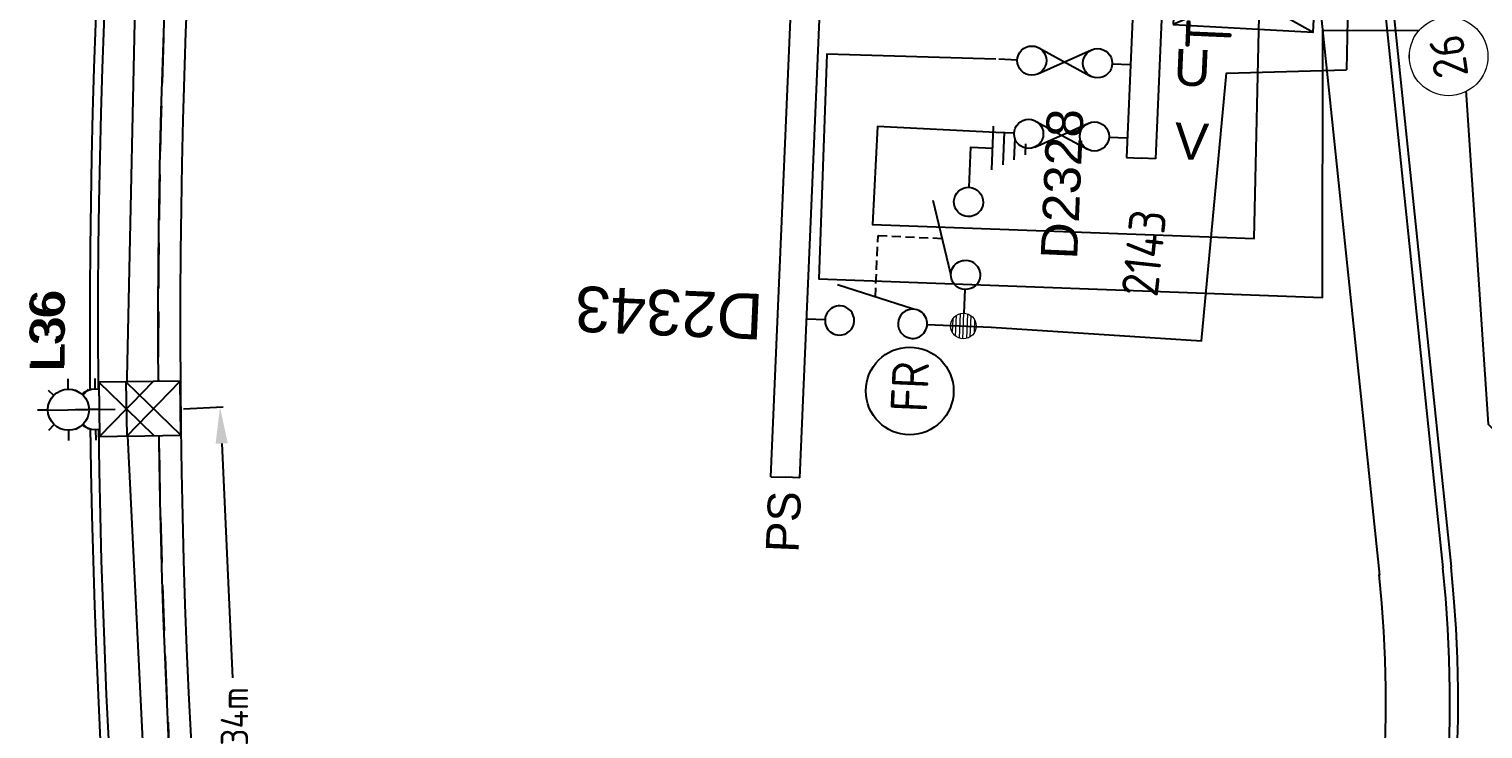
# Model space of a CAD drawing. Extents: x 294483 to 298733, y 6233899 to 6239242.
# Drawn here: x 296287 to 296366.6, y 6236632.6 to 6236670.9 of the extents above; entities that cross this region are included whole.
import ezdxf
from ezdxf.enums import TextEntityAlignment as Align

# ---------------------------------------------------------------- set-up
doc = ezdxf.new("R2010")
doc.units = 0
doc.header["$PDSIZE"] = -5
for name, pattern in [('A', [0]), ('CENTERX2', [4, 2.5, -0.5, 0.5, -0.5]), ('DASHED', [0.75, 0.5, -0.25])]:
    doc.linetypes.add(name, pattern=pattern)
for name, color, linetype in [('_USER_SITEPLAN', 7, 'Continuous'), ('_User_SLCP', 6, 'Continuous'), ('Equip_HV_NEW', 2, 'Continuous'), ('Equip_LV_NEW', 2, 'Continuous'), ('Equip_SP_SL_NEW', 2, 'Continuous'), ('Mains_HV_NEW_U72', 2, 'Continuous'), ('Mains_LV_NEW_T84', 2, 'Continuous'), ('Mains_SL_NEW_C57', 2, 'Continuous'), ('Notes', 7, 'Continuous'), ('Notes_SP_NEW', 2, 'Continuous'), ('Sub_LV_NEW', 2, 'Continuous'), ('Sub_SP_NEW', 2, 'Continuous'), ('SupportsOH_SP_TR_HV_LV_SL_EXT', 7, 'Continuous'), ('SupportsUG_SP_LV_SL_NEW', 2, 'Continuous'), ('Trench_SP_NEW', 2, 'Continuous')]:
    doc.layers.add(name, color=color, linetype=linetype)
doc.styles.add('ARIAL', font='arial.ttf', dxfattribs={"height": 2})
doc.styles.add('iecARIAL', font='arial.ttf', dxfattribs={"height": 2})
doc.styles.add('iecISOCP', font='isocp.shx')
doc.styles.add('ieISOCP', font='isocp.shx')
doc.styles.add('IESYMBOL1', font='isocp.shx')
doc.styles.add('POLE_LABEL', font='arial.ttf')
doc.styles.add('SL_LABEL', font='arial.ttf')
doc.styles.get("Standard").update_dxf_attribs({"font": 'isocp.shx'})
doc.styles.add('SWG_LABEL', font='arial.ttf', dxfattribs={"height": 2})
doc.styles.add('SWITCH_LABEL', font='arial.ttf', dxfattribs={"height": 2.5})
doc.linetypes.add('Cable 5', pattern='A,10,-1,["o",Standard,S=2,R=0,X=-1,Y=-0.7],-1e-05,["o",Standard,S=2,R=0,X=-0.2,Y=-0.7],-1.2', length=12.20001)
doc.linetypes.add('Cable New UG', pattern='A,7,-0.25,["x",Standard,S=2,R=0,X=0.2,Y=-0.8],-2.1', length=9.35)
doc.dimstyles.get("Standard").update_dxf_attribs({"dimtxt": 0.18, "dimasz": 0.18, "dimexe": 0.18, "dimexo": 0.0625, "dimgap": 0.09, "dimtad": 0, "dimtih": 1, "dimtoh": 1, "dimdec": 4, "dimzin": 0, "dimdsep": 46, "dimtxsty": 'Standard', "dimcen": 0.09, "dimadec": 0, "dimazin": 0, "dimtfac": 1, "dimtdec": 4, "dimtofl": 0, "dimtmove": 0, "dimatfit": 3, "dimfxl": 1, "dimtolj": 1, "dimtzin": 0, "dimarcsym": 0})

# ---------------------------------------------------------------- blocks, each defined once
blk = doc.blocks.new('SUB_PADMOUNT_NEW')
for p, q in [((-3.84, 1.92), (3.84, -1.92)), ((3.84, 1.92), (-3.84, -1.92))]:
    blk.add_line(p, q)
blk.add_lwpolyline([(-3.84, -1.92), (3.84, -1.92), (3.84, 1.92), (-3.84, 1.92)], close=True)
for tag, height, flags, p in [('ASSET_NUM', 2.5, 8, (2, 2)), ('STREET_CODE', 0.2, 9, (1.5, 0)), ('NO_PHASES', 0.2, 9, (1.5, -0.2)), ('OPERATING_VOLTAGE', 0.2, 9, (1.5, -0.4)), ('ORIENTATION', 0.2, 9, (1.5, -0.6)), ('OWNED_BY', 0.2, 9, (1.5, -0.8)), ('SECONDARY_VOLTAGE', 0.2, 9, (1.5, -1.6)), ('OPERATED_BY', 0.2, 9, (1.5, -1)), ('MAINTAINED_BY', 0.2, 9, (1.5, -1.2)), ('CONSTRUCTED_VOLTAGE', 0.2, 9, (1.5, -1.4)), ('STATE', 0.2, 9, (1.5, -1.8)), ('SUBSTATION_TYPE', 0.2, 9, (1.5, -2.2)), ('PARENT', 0.2, 9, (1.5, -2)), ('USAGE', 0.2, 9, (1.5, -2.4)), ('SUBURB', 0.2, 9, (1.5, -2.8)), ('STREETNAME', 0.2, 9, (1.5, -3)), ('LEGEND', 0.2, 9, (1.5, -2.6)), ('LOCATION', 0.2, 9, (1.5, -3.2)), ('Z', 0.2, 1, (1.5, -3.6)), ('NOTES', 0.2, 9, (1.5, -3.4))]:
    blk.add_attdef(tag, text='', height=height, dxfattribs=dict(flags=flags)).set_placement(p, align=Align.MIDDLE_LEFT)
blk = doc.blocks.new('LV_UG_DFUSE_CLOSED_NEW')
for points in [[(1, 0), (0, 0)], [(5.04, 0.726), (2.156, -0.717)], [(5.049, -0.707), (2.156, 0.717)], [(6.2, 0.013), (7.2, 0.013)]]:
    blk.add_lwpolyline(points)
for centre in [(1.8, 0), (5.4, 0.011)]:
    blk.add_circle(centre, 0.8)
for tag, flags, p in [('ACTUAL_STATUS', 9, (1.5, 0)), ('CONSTRUCTED_VOLTAGE', 9, (1.5, -0.2)), ('NO_PHASES', 9, (1.5, -0.4)), ('OPERATED_BY', 9, (1.5, -0.6)), ('MAINTAINED_BY', 9, (1.5, -0.8)), ('STATE', 9, (1.5, -1.6)), ('OWNED_BY', 9, (1.5, -1)), ('OPERATING_VOLTAGE', 9, (1.5, -1.2)), ('ORIENTATION', 9, (1.5, -1.4)), ('SWITCH_TYPE', 9, (1.5, -1.8)), ('Z', 1, (1.5, -2.4)), ('USAGE', 9, (1.5, -2)), ('NOTES', 9, (1.5, -2.2))]:
    blk.add_attdef(tag, text='', height=0.2, dxfattribs=dict(flags=flags)).set_placement(p, align=Align.MIDDLE_LEFT)
blk = doc.blocks.new('*U8')
at = {"layer": 'Sub_LV_NEW'}
for p, q in [((-1.6, 0), (-1.6, 19.483)), ((-1.6, 19.483), (-0.8, 19.483)), ((0, 19.483), (-0.8, 19.483)), ((0, 0), (0, 19.483)), ((-1.6, 0), (-0.8, 0)), ((0, 0), (-0.8, 0))]:
    blk.add_line(p, q, dxfattribs=at)
blk = doc.blocks.new('*U15')
blk.add_line((0, 0), (0, 0))
for tag, p, flags in [('Z', (0, 0), 1), ('OPERATED_BY', (0, -9.61), 9)]:
    blk.add_attdef(tag, p, '', height=0.2, dxfattribs=dict(flags=flags))
at = {"style": 'SL_LABEL', "flags": 9}
blk.add_attdef('STREET_CODE', text='', height=0.2, dxfattribs=at).set_placement((0, -0.2), align=Align.MIDDLE_LEFT)
for tag, height, flags, p in [('CONSTRUCTED_VOLTAGE', 0.2, 9, (0, -0.4)), ('CONTROL_TYPE', 0.2, 9, (0, -0.6)), ('LANTERN_PURPOSE', 0.2, 9, (0, -0.8)), ('LANTERN_TYPE', 0.2, 9, (0, -1)), ('STATE', 0.2, 9, (0, -2)), ('NO_PHASES', 0.2, 9, (0, -1.2)), ('OPERATING_VOLTAGE', 0.2, 9, (0, -1.4)), ('ORIENTATION', 0.2, 9, (0, -1.6)), ('OWNED_BY', 0.2, 9, (0, -1.8)), ('USAGE', 0.2, 9, (0, -2.2)), ('LNUMBER', 2.5, 8, (1.2, -2.8)), ('CEXIST', 0.2, 9, (0, -2.4)), ('CNEW', 0.2, 9, (0, -2.6)), ('CNUMBER', 0.2, 9, (0, -2.8)), ('CREMOVE', 0.2, 9, (0, -3)), ('CREPLACE', 0.2, 9, (0, -3.2)), ('LKINGHEIGHT', 0.2, 9, (0, -3.4)), ('LBRACKET', 0.2, 9, (0, -3.6)), ('LBRACKETVOCAB', 0.2, 9, (0, -3.8)), ('LCATEGORY', 0.2, 9, (0, -4)), ('LCHARGE1', 0.2, 9, (0, -4.2)), ('LCHARGE1PERCENT', 0.2, 9, (0, -4.4)), ('LCHARGE2', 0.2, 9, (0, -4.6)), ('LCHARGE2PERCENT', 0.2, 9, (0, -4.8)), ('LCHARGE3', 0.2, 9, (0, -5)), ('LCHARGE3PERCENT', 0.2, 9, (0, -5.2)), ('LEXIST', 0.2, 9, (0, -5.4)), ('LLAMP', 0.2, 9, (0, -5.6)), ('LLAMPVOCAB', 0.2, 9, (0, -5.8)), ('LMAST', 0.2, 9, (0, -6)), ('LMASTVOCAB', 0.2, 9, (0, -6.2)), ('LNEW', 0.2, 9, (0, -6.4)), ('LANTNUMBER', 0.2, 9, (0, -6.6)), ('LOUTREACH', 0.2, 9, (0, -7)), ('LOUTREACHVOCAB', 0.2, 9, (0, -7.2)), ('LRATECODE', 0.2, 9, (0, -7.4)), ('LREMOVE', 0.2, 9, (0, -7.6)), ('LREPLACE', 0.2, 9, (0, -7.8)), ('LTYPE', 0.2, 9, (0, -8)), ('LTYPEVOCAB', 0.2, 9, (0, -8.2)), ('LEGEND', 0.2, 9, (0, -8.4)), ('SUBURB', 0.2, 9, (0, -8.6)), ('STREETNAME', 0.2, 9, (0, -8.8)), ('LOCATION', 0.2, 9, (0, -9)), ('NOTES', 0.2, 9, (0, -9.2)), ('MAINTAINED_BY', 0.2, 9, (0, -9.86))]:
    blk.add_attdef(tag, text='', height=height, dxfattribs=dict(flags=flags)).set_placement(p, align=Align.MIDDLE_LEFT)
at = {"color": 82, "lineweight": 25, "true_color": 0x23df20}
blk.add_wipeout([(0, 5.72), (-0.43, 5.65), (-0.86, 5.45), (-1.18, 5.14), (-1.35, 4.86), (-1.5, 4.22), (-1.33, 3.53), (-1.06, 3.16), (-0.61, 2.85), (0, 2.72), (0.67, 2.87), (1.06, 3.16), (1.35, 3.57), (1.5, 4.22), (1.39, 4.77), (1.06, 5.28), (0.64, 5.58)], dxfattribs=at)
for p, q in [((0, 5.72), (0, 6.47)), ((-1.46, 5.68), (-1.06, 5.28)), ((1.46, 5.68), (1.06, 5.28)), ((-2.25, 4.22), (-1.5, 4.22)), ((1.5, 4.22), (2.25, 4.22)), ((-1.46, 2.76), (-1.06, 3.16)), ((0, 0), (0, 2.72)), ((1.46, 2.76), (1.06, 3.16))]:
    blk.add_line(p, q)
blk.add_circle((0, 4.22), 1.5)
blk = doc.blocks.new('COLUMN_NEW')
for tag, height, flags, p in [('ASSET_NUM', 2.5, 8, (2, 2)), ('STREETNAME', 0.2, 9, (1.5, -2)), ('LOCATION', 0.2, 9, (1.5, -2.2)), ('NOTES', 0.2, 9, (1.5, -2.4)), ('Z', 0.2, 1, (1.5, -2.8)), ('LABEL_ALIGNMENT', 0.2, 9, (1.5, -2.6))]:
    blk.add_attdef(tag, text='', height=height, dxfattribs=dict(flags=flags)).set_placement(p, align=Align.MIDDLE_LEFT)
blk.add_wipeout([(-1.485, -1.485), (1.485, -1.485), (1.485, 1.485), (-1.485, 1.485)])
at = {"lineweight": -3}
blk.add_lwpolyline([(-1.485, -1.485), (1.485, -1.485), (1.485, 1.485), (-1.485, 1.485)], close=True, dxfattribs=at)
at = {"style": 'POLE_LABEL', "flags": 9}
blk.add_attdef('STRUCTURE_PLANT_NUMBER', text='', height=0.2, dxfattribs=at).set_placement((1.5, 0.242), align=Align.MIDDLE_LEFT)
at = {"flags": 9}
for tag, p in [('STREET_CODE', (1.5, 0)), ('COLUMN_TYPE', (1.5, -0.2)), ('OWNED_BY', (1.5, -0.4)), ('OPERATED_BY', (1.5, -0.6)), ('MAINTAINED_BY', (1.5, -0.8)), ('STATE', (1.5, -1)), ('USAGE', (1.5, -1.2)), ('LEGEND', (1.5, -1.4)), ('PARENT', (1.5, -1.6)), ('SUBURB', (1.5, -1.8))]:
    blk.add_attdef(tag, text='', height=0.2, dxfattribs=at).set_placement(p, align=Align.MIDDLE_LEFT)
blk = doc.blocks.new('DUCT_INDICATOR')
at = {"color": 7, "lineweight": 9}
blk.add_attdef('CODE', text='', height=1.8, dxfattribs=at).set_placement((-4.4, 4.91), align=Align.MIDDLE_CENTER)
at = {"color": 7, "linetype": 'Continuous'}
blk.add_wipeout([(0, 2.87), (-0.98, 2.7), (-1.6, 2.39), (-2.18, 1.88), (-2.67, 1.06), (-2.87, 0), (-2.74, -0.87), (-2.4, -1.58), (-1.97, -2.09), (-1.13, -2.64), (-0.48, -2.83), (0.75, -2.78), (1.67, -2.34), (2.39, -1.59), (2.69, -1), (2.84, -0.42), (2.87, 0), (2.82, 0.56), (2.68, 1.05), (2.49, 1.44), (2.19, 1.86), (1.81, 2.23), (1.32, 2.55), (0.85, 2.75)], dxfattribs=at)
at = {"color": 7, "lineweight": 18}
blk.add_circle((0, 0), 2.87, dxfattribs=at)
at = {"color": 7, "lineweight": 9, "flags": 1}
blk.add_attdef('Z', (0, 0), '', height=0.2, dxfattribs=at)
blk = doc.blocks.new('SWG_SIE_TRF_NOES_NEW')
for p, q in [((7.008, 0.801), (2.793, 1.949)), ((14.679, 0), (20.536, -0.004))]:
    blk.add_line(p, q)
at = {"linetype": 'DASHED'}
blk.add_lwpolyline([(4.901, 1.375), (4.901, 4.638), (12.609, 4.638)], dxfattribs=at)
for points in [[(2.998, -0.79, 1), (3.002, 0.81, 1)], [(6.998, -0.798, 1), (7.002, 0.801, 1)]]:
    blk.add_lwpolyline(points, format="xyb", close=True)
for points in [[(2.2, 0.011), (1.2, 0.011)], [(19.536, -0.753), (20.536, -0.004), (19.536, 0.747)], [(7.8, 0), (9.453, 0)]]:
    blk.add_lwpolyline(points)
at = {"flags": 1}
blk.add_attdef('Z', (0, 0), '', height=0.2, dxfattribs=at)
at = {"style": 'SWITCH_LABEL', "flags": 9}
blk.add_attdef('STREET_CODE', text='', height=0.2, dxfattribs=at).set_placement((0, -0.2), align=Align.MIDDLE_LEFT)
at = {"flags": 9}
for tag, p in [('ORIENTATION', (0, -0.4)), ('PARENT', (0, -0.6)), ('USAGE', (0, -0.8)), ('SUBURB', (0, -1)), ('STREETNAME', (0, -1.2)), ('LOCATION', (0, -1.4)), ('NOTES', (0, -1.6)), ('MAINTAINED_BY', (-0.003, -2.315)), ('OPERATED_BY', (-0.002, -2.108)), ('OWNED_BY', (0.004, -1.886))]:
    blk.add_attdef(tag, text='', height=0.2, dxfattribs=at).set_placement(p, align=Align.MIDDLE_LEFT)
blk = doc.blocks.new('SWG_FUSE_NEW')
for points in [[(1.151, 0.718), (4.044, -0.706)], [(1.16, -0.715), (4.044, 0.727)]]:
    blk.add_lwpolyline(points)
for centre in [(0.8, -0.001), (4.4, 0.01)]:
    blk.add_circle(centre, 0.8)
blk = doc.blocks.new('SWG_SIE_TRF_NEW')
at = {"linetype": 'CENTERX2'}
blk.add_blockref('SWG_SIE_TRF_NOES_NEW', (0, 0), dxfattribs=at)
at = {"linetype": 'CENTERX2', "rotation": 180}
blk.add_blockref('SWG_FUSE_NEW', (14.679, 0), dxfattribs=at)
at = {"style": 'IESYMBOL1'}
blk.add_text('TRF', height=2.5, rotation=89.98256, dxfattribs=at).set_placement((22.515, -0.055), align=Align.MIDDLE_CENTER)
blk = doc.blocks.new('FAULT_INDIC_SE')
blk.add_circle((0, 0), 2.4)
at = {"insert": (-1.152, 1.002), "char_height": 2, "width": 2.70423, "attachment_point": 1, "style": 'iecISOCP'}
blk.add_mtext('FR', dxfattribs=at)
blk = doc.blocks.new('SWG_SIE_SU_NEW')
blk.add_line((5.808, 0.79), (1.594, 1.938))
at = {"linetype": 'A', "lineweight": 0}
for p, q in [((7.981, 0.347), (7.98, -0.368)), ((8.18, -0.584), (8.181, 0.562)), ((8.381, 0.659), (8.379, -0.682)), ((8.579, -0.712), (8.581, 0.688)), ((8.781, 0.659), (8.779, -0.683)), ((8.98, -0.588), (8.981, 0.564)), ((9.181, 0.351), (9.18, -0.376))]:
    blk.add_line(p, q, dxfattribs=at)
at = {"linetype": 'DASHED'}
blk.add_lwpolyline([(3.701, 1.364), (3.701, 4.733), (7.222, 4.733)], dxfattribs=at)
for points in [[(1.798, -0.802, 1), (1.802, 0.798, 1)], [(5.798, -0.81, 1), (5.802, 0.79, 1)]]:
    blk.add_lwpolyline(points, format="xyb", close=True)
for points in [[(1, 0), (0, 0)], [(6.6, -0.012), (10.1, -0.012)]]:
    blk.add_lwpolyline(points)
at = {"linetype": 'A', "lineweight": 0}
blk.add_circle((8.582, -0.012), 0.7, dxfattribs=at)
at = {"style": 'SWG_LABEL', "flags": 8}
blk.add_attdef('ASSET_NUM', text='', height=2.5, rotation=179.95437, dxfattribs=at).set_placement((-2.4, 0.012), align=Align.MIDDLE_LEFT)
at = {"flags": 1}
blk.add_attdef('Z', (0, 0), '', height=0.2, dxfattribs=at)
at = {"style": 'SWITCH_LABEL', "flags": 9}
blk.add_attdef('STREET_CODE', text='', height=0.2, dxfattribs=at).set_placement((0, 0), align=Align.MIDDLE_LEFT)
at = {"flags": 9}
for tag, p in [('SUBURB', (0, -0.8)), ('ORIENTATION', (0, -0.2)), ('PARENT', (0, -0.4)), ('USAGE', (0, -0.6)), ('OWNED_BY', (-0.007, -1.617)), ('STREETNAME', (0, -1)), ('LOCATION', (0, -1.2)), ('NOTES', (0, -1.4)), ('MAINTAINED_BY', (-0.015, -2.047)), ('OPERATED_BY', (-0.013, -1.84))]:
    blk.add_attdef(tag, text='', height=0.2, dxfattribs=at).set_placement(p, align=Align.MIDDLE_LEFT)
blk = doc.blocks.new('SWG_SIE_ES_NEW')
for p, q in [((-5.793, 0.779), (-1.793, 1.926)), ((0.012, -1.212), (2.412, -1.207)), ((0.313, -1.811), (2.113, -1.807)), ((0.614, -2.41), (1.814, -2.408)), ((0.915, -3.01), (1.515, -3.008))]:
    blk.add_line(p, q)
for points in [[(-5.789, -0.821, -1), (-5.793, 0.779, -1)], [(-1.789, -0.813, -1), (-1.793, 0.787, -1)]]:
    blk.add_lwpolyline(points, format="xyb", close=True)
for points in [[(-6.591, -0.023), (-7.891, -0.023)], [(-0.991, -0.012), (1.212, -0.012), (1.212, -1.209)]]:
    blk.add_lwpolyline(points)
at = {"flags": 1}
blk.add_attdef('Z', (0, 0), '', height=0.2, dxfattribs=at)
at = {"style": 'SWITCH_LABEL', "flags": 9}
blk.add_attdef('STREET_CODE', text='', height=0.2, dxfattribs=at).set_placement((0, -0.2), align=Align.MIDDLE_LEFT)
at = {"flags": 9}
for tag, p in [('ORIENTATION', (0, -0.4)), ('PARENT', (0, -0.6)), ('USAGE', (0, -0.8)), ('SUBURB', (0, -1)), ('STREETNAME', (0, -1.2)), ('LOCATION', (0, -1.4)), ('NOTES', (0, -1.6)), ('MAINTAINED_BY', (-0.004, -2.212)), ('OPERATED_BY', (-0.003, -2.005)), ('OWNED_BY', (0.004, -1.783))]:
    blk.add_attdef(tag, text='', height=0.2, dxfattribs=at).set_placement(p, align=Align.MIDDLE_LEFT)
at = {"style": 'ARIAL', "flags": 8}
blk.add_attdef('ASSET_NUM', text='', height=2, dxfattribs=at).set_placement((14.296, -5.086), align=Align.MIDDLE_RIGHT)
blk = doc.blocks.new('*U43')
for p, q in [((-1.6, 0), (-1.6, 54.053)), ((-1.6, 54.053), (-0.8, 54.053)), ((0, 54.053), (-0.8, 54.053)), ((0, 0), (0, 54.053)), ((-1.6, 0), (-0.8, 0)), ((0, 0), (-0.8, 0))]:
    blk.add_line(p, q)
at = {"style": 'ARIAL'}
blk.add_attdef('SWG_TYPE', text='', height=1.8, rotation=90, dxfattribs=at).set_placement((-0.8, 54.798), align=Align.MIDDLE_LEFT)
blk.add_attdef('SUB_TYPE', text='', height=1.8, rotation=90, dxfattribs=at).set_placement((-0.8, -0.757), align=Align.MIDDLE_RIGHT)
blk = doc.blocks.new('*U122')
blk.add_line((0, 0), (0, 0))
for tag, p, flags in [('Z', (0, 0), 1), ('OPERATED_BY', (0, -9.61), 9)]:
    blk.add_attdef(tag, p, '', height=0.2, dxfattribs=dict(flags=flags))
at = {"style": 'SL_LABEL', "flags": 9}
blk.add_attdef('STREET_CODE', text='', height=0.2, dxfattribs=at).set_placement((0, -0.2), align=Align.MIDDLE_LEFT)
for tag, height, flags, p in [('CONSTRUCTED_VOLTAGE', 0.2, 9, (0, -0.4)), ('CONTROL_TYPE', 0.2, 9, (0, -0.6)), ('LANTERN_PURPOSE', 0.2, 9, (0, -0.8)), ('LANTERN_TYPE', 0.2, 9, (0, -1)), ('STATE', 0.2, 9, (0, -2)), ('NO_PHASES', 0.2, 9, (0, -1.2)), ('OPERATING_VOLTAGE', 0.2, 9, (0, -1.4)), ('ORIENTATION', 0.2, 9, (0, -1.6)), ('OWNED_BY', 0.2, 9, (0, -1.8)), ('USAGE', 0.2, 9, (0, -2.2)), ('LNUMBER', 2.5, 8, (1.2, -2.8)), ('CEXIST', 0.2, 9, (0, -2.4)), ('CNEW', 0.2, 9, (0, -2.6)), ('CNUMBER', 0.2, 9, (0, -2.8)), ('CREMOVE', 0.2, 9, (0, -3)), ('CREPLACE', 0.2, 9, (0, -3.2)), ('LKINGHEIGHT', 0.2, 9, (0, -3.4)), ('LBRACKET', 0.2, 9, (0, -3.6)), ('LBRACKETVOCAB', 0.2, 9, (0, -3.8)), ('LCATEGORY', 0.2, 9, (0, -4)), ('LCHARGE1', 0.2, 9, (0, -4.2)), ('LCHARGE1PERCENT', 0.2, 9, (0, -4.4)), ('LCHARGE2', 0.2, 9, (0, -4.6)), ('LCHARGE2PERCENT', 0.2, 9, (0, -4.8)), ('LCHARGE3', 0.2, 9, (0, -5)), ('LCHARGE3PERCENT', 0.2, 9, (0, -5.2)), ('LEXIST', 0.2, 9, (0, -5.4)), ('LLAMP', 0.2, 9, (0, -5.6)), ('LLAMPVOCAB', 0.2, 9, (0, -5.8)), ('LMAST', 0.2, 9, (0, -6)), ('LMASTVOCAB', 0.2, 9, (0, -6.2)), ('LNEW', 0.2, 9, (0, -6.4)), ('LANTNUMBER', 0.2, 9, (0, -6.6)), ('LOUTREACH', 0.2, 9, (0, -7)), ('LOUTREACHVOCAB', 0.2, 9, (0, -7.2)), ('LRATECODE', 0.2, 9, (0, -7.4)), ('LREMOVE', 0.2, 9, (0, -7.6)), ('LREPLACE', 0.2, 9, (0, -7.8)), ('LTYPE', 0.2, 9, (0, -8)), ('LTYPEVOCAB', 0.2, 9, (0, -8.2)), ('LEGEND', 0.2, 9, (0, -8.4)), ('SUBURB', 0.2, 9, (0, -8.6)), ('STREETNAME', 0.2, 9, (0, -8.8)), ('LOCATION', 0.2, 9, (0, -9)), ('NOTES', 0.2, 9, (0, -9.2)), ('MAINTAINED_BY', 0.2, 9, (0, -9.86))]:
    blk.add_attdef(tag, text='', height=height, dxfattribs=dict(flags=flags)).set_placement(p, align=Align.MIDDLE_LEFT)
at = {"color": 82, "lineweight": 25, "true_color": 0x23df20}
blk.add_wipeout([(0, 5.72), (-0.43, 5.65), (-0.86, 5.45), (-1.18, 5.14), (-1.35, 4.86), (-1.5, 4.22), (-1.33, 3.53), (-1.06, 3.16), (-0.61, 2.85), (0, 2.72), (0.67, 2.87), (1.06, 3.16), (1.35, 3.57), (1.5, 4.22), (1.39, 4.77), (1.06, 5.28), (0.64, 5.58)], dxfattribs=at)
for p, q in [((0, 5.72), (0, 6.47)), ((-1.46, 5.68), (-1.06, 5.28)), ((1.46, 5.68), (1.06, 5.28)), ((-2.25, 4.22), (-1.5, 4.22)), ((1.5, 4.22), (2.25, 4.22)), ((-1.46, 2.76), (-1.06, 3.16)), ((0, 0), (0, 2.72)), ((1.46, 2.76), (1.06, 3.16))]:
    blk.add_line(p, q)
blk.add_circle((0, 4.22), 1.5)
blk = doc.blocks.new('*D242')
at = {"layer": 'Defpoints', "color": 0, "lineweight": 0, "transparency": 16777216}
for p in [(296295.395, 6236650.147), (296296.979, 6236616.275), (296299.032, 6236616.371)]:
    blk.add_point(p, dxfattribs=at)
at = {"layer": 'Notes', "color": 0, "lineweight": -2, "transparency": 16777216}
for p, q in [((296295.458, 6236650.15), (296297.628, 6236650.252)), ((296297.541, 6236648.245), (296298.142, 6236635.409)), ((296298.939, 6236618.369), (296298.338, 6236631.205)), ((296297.042, 6236616.278), (296299.212, 6236616.38))]:
    blk.add_line(p, q, dxfattribs=at)
at = {"layer": 'Notes', "color": 0, "lineweight": 0, "transparency": 16777216}
for points in [[(296297.874, 6236648.261), (296297.208, 6236648.23), (296297.448, 6236650.243)], [(296299.272, 6236618.385), (296298.606, 6236618.354), (296299.032, 6236616.371)]]:
    blk.add_solid(points, dxfattribs=at)
at = {"layer": 'Notes', "color": 0, "transparency": 16777216, "insert": (296298.24, 6236633.307), "char_height": 1.5, "attachment_point": 5, "rotation": 90}
blk.add_mtext('\\A1;34m', dxfattribs=at)

msp = doc.modelspace()

# ---------------------------------------------------------------- linework, layer by layer
at = {"layer": 'Mains_HV_NEW_U72', "color": 10, "linetype": 'Cable New UG', "ltscale": 0.75, "flags": 128}
msp.add_lwpolyline([(296339.65018, 6236654.61679), (296351.16913, 6236653.875), (296352.52761, 6236668.52253), (296359.10033, 6236668.70872)], dxfattribs=at)
at = {"layer": 'Mains_LV_NEW_T84', "color": 170, "linetype": 'Cable New UG', "ltscale": 0.75, "flags": 128}
msp.add_lwpolyline([(296295.85395, 6236615.14103, -0.15769137), (296355.04454, 6236876.99874), (296375.00999, 6236907.27759), (296384.00685, 6236909.15664), (296404.1615, 6236894.58856), (296424.12852, 6236880.54028), (296425.69102, 6236871.15594, 0.12794525), (296358.72732, 6236694.96234), (296358.78647, 6236685.00611), (296358.78647, 6236685.00611), (296355.92607, 6236684.95887), (296356.13792, 6236688.0439), (296332.8444, 6236689.59663), (296332.04088, 6236677.54252), (296340.42371, 6236677.271)], format="xyb", dxfattribs=at)
for points in [[(296339.9077, 6236665.27861), (296333.42974, 6236665.60638), (296333.15813, 6236660.23837), (296354.05394, 6236659.47524), (296354.36334, 6236673.28269), (296367.34917, 6236673.28269), (296369.12919, 6236650.17071), (296379.48733, 6236639.89446), (296379.48733, 6236627.10928), (296382.96588, 6236628.14995)], [(296339.9077, 6236669.29549), (296330.65674, 6236669.56046), (296330.21854, 6236657.26661), (296357.78717, 6236656.24202), (296357.79583, 6236670.87426), (296365.41484, 6236670.86437), (296366.85433, 6236649.31192), (296376.97409, 6236638.92456), (296376.24002, 6236627.35397), (296375.01674, 6236621.15055)]]:
    msp.add_lwpolyline(points, dxfattribs=at)
at = {"layer": 'Mains_SL_NEW_C57', "color": 2, "linetype": 'Cable 5', "ltscale": 0.5, "elevation": 12, "flags": 128}
msp.add_lwpolyline([(296305.41887, 6236545.67817), (296299.40439, 6236578.65552), (296299.17392, 6236582.23133), (296296.15002, 6236608.37554), (296294.00716, 6236616.03274), (296292.33231, 6236650.14231), (296292.93357, 6236678.12384), (296297.82593, 6236721.00439), (296304.74848, 6236758.24688), (296315.28854, 6236794.59654), (296335.70762, 6236844.66664), (296353.99377, 6236877.78554)], dxfattribs=at)
at = {"layer": 'Notes', "color": 254, "true_color": 0xd1d1d1}
for p, q in [((296360.9624, 6236674.2606), (296364.37692, 6236641.43959)), ((296361.40998, 6236674.30716), (296364.82451, 6236641.48615))]:
    msp.add_line(p, q, dxfattribs=at)
at = {"layer": 'Notes', "flags": 128}
msp.add_lwpolyline([(296357.48122, 6236673.89839), (296360.899, 6236641.04594)], dxfattribs=at)
msp.add_lwpolyline([(296357.48122, 6236673.89839), (296360.899, 6236641.04594)], dxfattribs=at)
at = {"layer": 'Notes', "color": 254, "true_color": 0xd1d1d1}
for centre, radius, start, end in [((296730.26881, 6236654.56405), 439.95, 144.4614014, 185.1853716), ((296730.26881, 6236654.56405), 439.5, 144.4614014, 185.1853716), ((296294.25537, 6236634.14452), 70.5, 282.3063595, 5.939383), ((296294.25537, 6236634.14452), 70.95, 282.3063595, 5.939383)]:
    msp.add_arc(centre, radius, start, end, dxfattribs=at)
at = {"layer": 'Notes'}
for centre, radius, start, end in [((296730.26881, 6236654.56405), 435, 144.6612315, 185.1853716), ((296294.25538, 6236634.14455), 67, 283.4934749, 5.9393524), ((296294.25538, 6236634.14455), 67, 283.4934749, 5.9393524)]:
    msp.add_arc(centre, radius, start, end, dxfattribs=at)
at = {"layer": 'Trench_SP_NEW', "color": 160, "linetype": 'DASHED', "ltscale": 5}
msp.add_arc((296730.26881, 6236654.56405), 436.2, 149.3403406, 185.1853716, dxfattribs=at)

# ---------------------------------------------------------------- block references
at = {"layer": 'Equip_HV_NEW', "linetype": 'CENTERX2', "rotation": 357.5362153536329}
msp.add_blockref('*U43', (296329.1857, 6236646.36198), dxfattribs=at).add_auto_attribs({'SUB_TYPE': 'PS', 'SWG_TYPE': '8DJH'})
at = {"layer": 'Equip_HV_NEW', "linetype": 'CENTERX2'}
ref = msp.add_blockref('SWG_SIE_TRF_NEW', (296329.14826, 6236673.40391), dxfattribs=dict(at, rotation=357.5362153536329))
ref.add_attrib('ASSET_NUM', 'D2344', dxfattribs={"layer": '0', "height": 2.5, "rotation": 177.4905885, "style": 'SWG_LABEL'}).set_placement((296327.91847, 6236673.34456), align=Align.MIDDLE_LEFT)
ref = msp.add_blockref('SWG_SIE_ES_NEW', (296338.47922, 6236663.26605), dxfattribs=dict(at, rotation=87.53621535363293))
ref.add_attrib('ASSET_NUM', 'D2328', dxfattribs={"layer": '0', "height": 2, "rotation": 87.5362153, "style": 'ARIAL'}).set_placement((296343.71221, 6236666.56876), align=Align.MIDDLE_RIGHT)
ref = msp.add_blockref('SWG_SIE_SU_NEW', (296329.56002, 6236655.06254), dxfattribs=dict(at, rotation=357.5362153536329))
ref.add_attrib('ASSET_NUM', 'D2343', dxfattribs={"layer": '0', "height": 2.5, "rotation": 177.4905885, "style": 'SWG_LABEL'}).set_placement((296327.16274, 6236655.17727), align=Align.MIDDLE_LEFT)
at = {"layer": 'Equip_HV_NEW', "linetype": 'CENTERX2', "rotation": 87.53621535363293}
msp.add_blockref('FAULT_INDIC_SE', (296335.196, 6236651.12483), dxfattribs=at)
at = {"layer": 'Equip_LV_NEW', "rotation": 177.5362153536522}
for name, p in [('*U8', (296347.89287, 6236683.37437)), ('LV_UG_DFUSE_CLOSED_NEW', (296347.27402, 6236668.99165)), ('LV_UG_DFUSE_CLOSED_NEW', (296347.1015, 6236664.9822))]:
    msp.add_blockref(name, p, dxfattribs=at)
at = {"layer": 'Sub_SP_NEW', "rotation": 356.8972016183256}
msp.add_blockref('SUB_PADMOUNT_NEW', (296353.54427, 6236672.89187), dxfattribs=at)

# ---------------------------------------------------------------- texts
at = {"layer": 'Equip_LV_NEW', "lineweight": 0, "style": 'iecARIAL'}
for s, p in [('U', (296349.60953, 6236667.87124)), ('V', (296349.65052, 6236663.8324))]:
    msp.add_text(s, height=2, rotation=357.5362154, dxfattribs=at).set_placement(p)
at = {"layer": 'Notes', "linetype": 'Continuous', "lineweight": 25, "style": 'ieISOCP'}
msp.add_text('2143', height=2, rotation=83.83, dxfattribs=at).set_placement((296348.75535, 6236656.21397))

# ---------------------------------------------------------------- next in the draw order: block references
at = {"layer": 'Equip_SP_SL_NEW', "linetype": 'Continuous'}
ref = msp.add_blockref('*U15', (296293.806, 6236650.16353), dxfattribs=dict(at, xscale=0.75, yscale=0.75, zscale=0.75, rotation=90.82506681798017))
ref.add_attrib('ASSET_NUM', 'L36', dxfattribs={"layer": 'SupportsOH_SP_TR_HV_LV_SL_EXT', "height": 1.875, "rotation": 90, "style": 'SL_LABEL'}).set_placement((296288.01748, 6236652.30705), align=Align.MIDDLE_LEFT)
at = {"layer": 'Notes_SP_NEW', "color": 7, "lineweight": 15, "ltscale": 0.5}
ref = msp.add_blockref('DUCT_INDICATOR', (296364.68567, 6236669.44504), dxfattribs=dict(at, xscale=0.7500000000000001, yscale=0.7500000000000001, rotation=97.92029193187237))
ref.add_attrib('CODE', '26', dxfattribs={"color": 7, "height": 1.875, "rotation": 97.9202919, "style": 'ieISOCP'}).set_placement((296364.68567, 6236669.44504), align=Align.MIDDLE_CENTER)

# ---------------------------------------------------------------- next in the draw order: linework, layer by layer
at = {"layer": 'Mains_HV_NEW_U72', "color": 10, "linetype": 'Cable New UG', "ltscale": 0.75, "flags": 128}
msp.add_lwpolyline([(296341.47608, 6236562.04743), (296344.96278, 6236561.88101), (296357.59126, 6236570.1657), (296355.55809, 6236579.98536, 0.14149691), (296375.20229, 6236621.67615), (296375.46209, 6236647.98297), (296372.472, 6236672.95594), (296359.18844, 6236673.28634), (296359.10033, 6236668.70872)], format="xyb", dxfattribs=at)

# ---------------------------------------------------------------- next in the draw order: block references
at = {"layer": '_User_SLCP', "color": 0, "lineweight": 15}
ref = msp.add_blockref('*U122', (296292.32093, 6236650.14214), dxfattribs=dict(at, xscale=0.75, yscale=0.75, zscale=0.75, rotation=90.82506681798017))
ref.add_attrib('ASSET_NUM', 'L36', dxfattribs={"layer": 'SupportsOH_SP_TR_HV_LV_SL_EXT', "height": 1.875, "rotation": 90, "style": 'SL_LABEL'}).set_placement((296287.96606, 6236652.16197), align=Align.MIDDLE_LEFT)

# ---------------------------------------------------------------- next in the draw order: linework, layer by layer
at = {"layer": '_User_SLCP', "color": 7, "ltscale": 0.5, "flags": 128}
msp.add_lwpolyline([(296288.033, 6236650.08016), (296290.22435, 6236650.11195)], dxfattribs=at)

# ---------------------------------------------------------------- next in the draw order: block references
at = {"layer": '_User_SLCP', "color": 0, "lineweight": 15, "rotation": 90.82506681798017}
msp.add_blockref('COLUMN_NEW', (296292.32093, 6236650.14214), dxfattribs=at)

# ---------------------------------------------------------------- next in the draw order: linework, layer by layer
at = {"layer": '_USER_SITEPLAN', "color": 7, "ltscale": 0.5, "flags": 128}
msp.add_lwpolyline([(296289.51808, 6236650.10155), (296291.70943, 6236650.13334)], dxfattribs=at)

# ---------------------------------------------------------------- next in the draw order: block references
at = {"layer": 'SupportsUG_SP_LV_SL_NEW', "rotation": 90.82506681798017}
msp.add_blockref('COLUMN_NEW', (296293.806, 6236650.16353), dxfattribs=at)

# ---------------------------------------------------------------- next in the draw order: linework, layer by layer
at = {"layer": '_USER_SITEPLAN', "color": 7, "ltscale": 0.5, "flags": 128}
for points in [[(296292.29977, 6236651.62699), (296295.31223, 6236648.70007)], [(296292.34254, 6236648.6573), (296295.26969, 6236651.66976)]]:
    msp.add_lwpolyline(points, dxfattribs=at)
at = {"layer": '_User_SLCP', "color": 7, "ltscale": 0.5, "flags": 128}
for points in [[(296290.8147, 6236651.60561), (296293.82716, 6236648.67868)], [(296290.85747, 6236648.63591), (296293.78462, 6236651.64838)]]:
    msp.add_lwpolyline(points, dxfattribs=at)
at = {"layer": 'Notes'}
msp.add_arc((296730.26881, 6236654.56405), 435, 144.6612315, 185.1853716, dxfattribs=at)

# ---------------------------------------------------------------- next in the draw order: dimensions: what is measured, and where the dimension line sits
dim = msp.add_aligned_dim(p1=(296295.39532, 6236650.1473), p2=(296296.97946, 6236616.27529), distance=2.05477, text='34m', dimstyle='Standard', override={"dimtxt": 1.5, "dimasz": 2, "dimgap": 0.5, "dimtih": 0}, dxfattribs=at)
dim.commit()
dim.dimension.update_dxf_attribs({"geometry": '*D242', "text_midpoint": (296298.23992, 6236633.30729), "text_rotation": 90})

doc.saveas('drawing.dxf')
